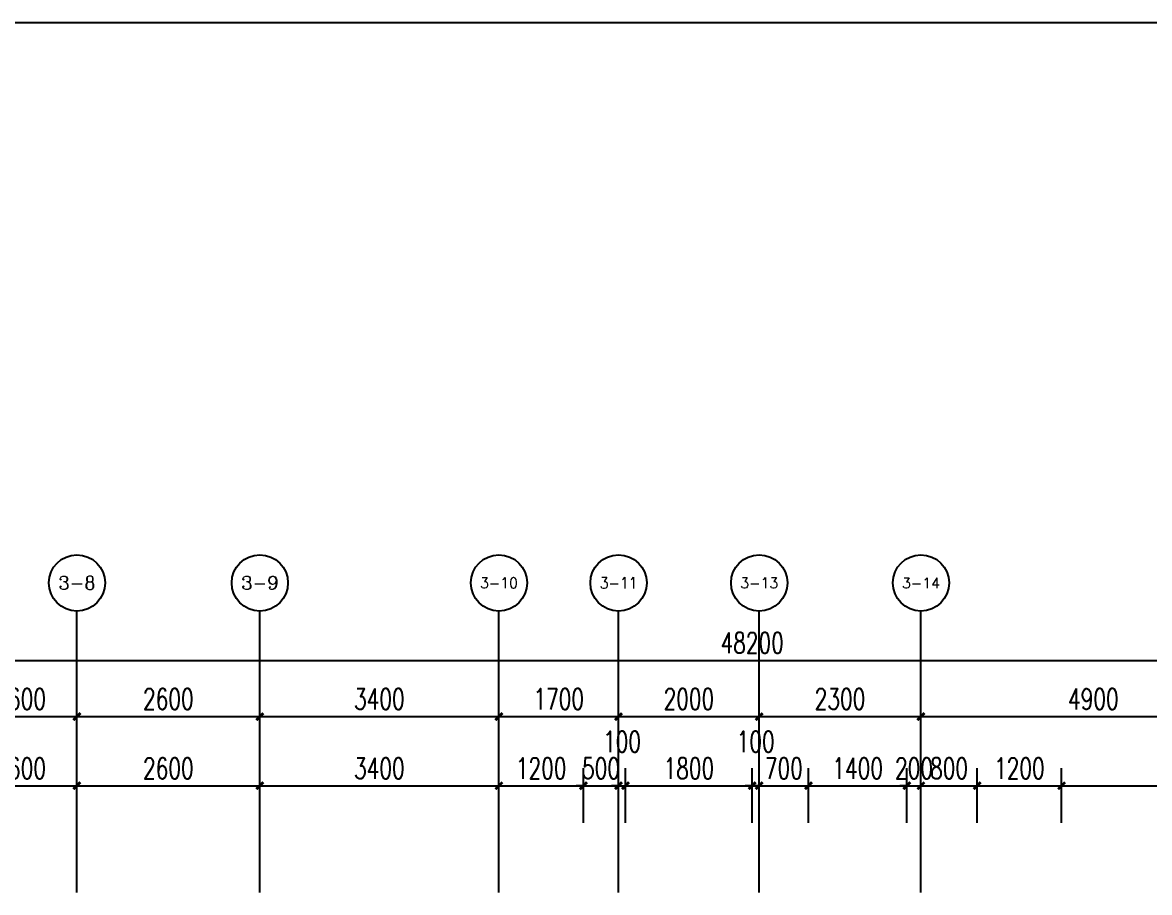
# Model space of a CAD drawing. Extents: x -129588 to 17450, y 1144 to 109436.
# Drawn here: x -30488 to -14465, y 97069 to 109436 of the extents above; entities that cross this region are included whole.
import ezdxf
from ezdxf.enums import TextEntityAlignment as Align

# ---------------------------------------------------------------- set-up
doc = ezdxf.new("R2010")
doc.units = 0
doc.header["$LTSCALE"] = 1000
doc.header["$MEASUREMENT"] = 0
for name, color, linetype in [('A-第三道尺寸线', 105, 'Continuous'), ('AXIS', 3, 'Continuous'), ('AXIS_TEXT', 7, 'Continuous')]:
    doc.layers.add(name, color=color, linetype=linetype)
doc.styles.add('_TCH_AXIS', font='COMPLEX', dxfattribs={"bigfont": 'GBCBIG'})
doc.styles.add('_TCH_DIM_T3', font='SIMPLEX.shx', dxfattribs={"width": 0.705882, "bigfont": 'GBCBIG.shx'})
doc.styles.add('COMPLEX', font='COMPLEX')
doc.dimstyles.new('_TCH_ARCH&&100', dxfattribs={"dimtxt": 297.5, "dimasz": 100, "dimexe": 250, "dimexo": 300, "dimgap": 100, "dimtad": 1, "dimdec": 0, "dimzin": 0, "dimdsep": 46, "dimtxsty": '_TCH_DIM_T3', "dimblk": 'ARCHTICK', "dimcen": 0.09, "dimclrt": 7, "dimazin": 2, "dimtfac": 1, "dimtdec": 0, "dimtix": 1, "dimtmove": 2, "dimatfit": 3, "dimfxl": 0, "dimtolj": 1, "dimtzin": 0, "dimarcsym": 0})

# ---------------------------------------------------------------- blocks, each defined once
blk = doc.blocks.new('_ArchTick')
at = {"color": 0, "linetype": 'ByBlock', "const_width": 0.4}
blk.add_lwpolyline([(-0.5, -0.5), (0.5, 0.5)], dxfattribs=at)
blk = doc.blocks.new('*D809')
at = {"layer": 'A-第三道尺寸线', "color": 0, "lineweight": -2, "transparency": 16777216}
for p, q in [((-31314, 98059), (-31314, 98837)), ((-29714, 98059), (-29714, 98837)), ((-31314, 98587), (-29714, 98587))]:
    blk.add_line(p, q, dxfattribs=at)
at = {"layer": 'Defpoints', "color": 0, "transparency": 16777216}
for p in [(-29714, 98587), (-31314, 97759), (-29714, 97759)]:
    blk.add_point(p, dxfattribs=at)
at = {"layer": 'A-第三道尺寸线', "color": 0, "lineweight": -2, "transparency": 16777216, "xscale": 100, "yscale": 100, "zscale": 100, "rotation": 180}
blk.add_blockref('_ArchTick', (-31314, 98587), dxfattribs=at)
at = {"layer": 'A-第三道尺寸线', "color": 0, "lineweight": -2, "transparency": 16777216, "xscale": 100, "yscale": 100, "zscale": 100}
blk.add_blockref('_ArchTick', (-29714, 98587), dxfattribs=at)
at = {"layer": 'A-第三道尺寸线', "color": 7, "transparency": 16777216, "insert": (-30514, 98835), "char_height": 297.5, "attachment_point": 5, "style": '_TCH_DIM_T3'}
blk.add_mtext('\\A1;1600', dxfattribs=at)
blk = doc.blocks.new('*D810')
at = {"layer": 'A-第三道尺寸线', "color": 0, "lineweight": -2, "transparency": 16777216}
for p, q in [((-29714, 98059), (-29714, 98837)), ((-27114, 98059), (-27114, 98837)), ((-29714, 98587), (-27114, 98587))]:
    blk.add_line(p, q, dxfattribs=at)
at = {"layer": 'Defpoints', "color": 0, "transparency": 16777216}
for p in [(-27114, 98587), (-29714, 97759), (-27114, 97759)]:
    blk.add_point(p, dxfattribs=at)
at = {"layer": 'A-第三道尺寸线', "color": 0, "lineweight": -2, "transparency": 16777216, "xscale": 100, "yscale": 100, "zscale": 100, "rotation": 180}
blk.add_blockref('_ArchTick', (-29714, 98587), dxfattribs=at)
at = {"layer": 'A-第三道尺寸线', "color": 0, "lineweight": -2, "transparency": 16777216, "xscale": 100, "yscale": 100, "zscale": 100}
blk.add_blockref('_ArchTick', (-27114, 98587), dxfattribs=at)
at = {"layer": 'A-第三道尺寸线', "color": 7, "transparency": 16777216, "insert": (-28414, 98835), "char_height": 297.5, "attachment_point": 5, "style": '_TCH_DIM_T3'}
blk.add_mtext('\\A1;2600', dxfattribs=at)
blk = doc.blocks.new('*D811')
at = {"layer": 'A-第三道尺寸线', "color": 0, "lineweight": -2, "transparency": 16777216}
for p, q in [((-27114, 98059), (-27114, 98837)), ((-23714, 98059), (-23714, 98837)), ((-27114, 98587), (-23714, 98587))]:
    blk.add_line(p, q, dxfattribs=at)
at = {"layer": 'Defpoints', "color": 0, "transparency": 16777216}
for p in [(-23714, 98587), (-27114, 97759), (-23714, 97759)]:
    blk.add_point(p, dxfattribs=at)
at = {"layer": 'A-第三道尺寸线', "color": 0, "lineweight": -2, "transparency": 16777216, "xscale": 100, "yscale": 100, "zscale": 100, "rotation": 180}
blk.add_blockref('_ArchTick', (-27114, 98587), dxfattribs=at)
at = {"layer": 'A-第三道尺寸线', "color": 0, "lineweight": -2, "transparency": 16777216, "xscale": 100, "yscale": 100, "zscale": 100}
blk.add_blockref('_ArchTick', (-23714, 98587), dxfattribs=at)
at = {"layer": 'A-第三道尺寸线', "color": 7, "transparency": 16777216, "insert": (-25414, 98835), "char_height": 297.5, "attachment_point": 5, "style": '_TCH_DIM_T3'}
blk.add_mtext('\\A1;3400', dxfattribs=at)
blk = doc.blocks.new('*D812')
at = {"layer": 'A-第三道尺寸线', "color": 0, "lineweight": -2, "transparency": 16777216}
for p, q in [((-23714, 98059), (-23714, 98837)), ((-22514, 98059), (-22514, 98837)), ((-23714, 98587), (-22514, 98587))]:
    blk.add_line(p, q, dxfattribs=at)
at = {"layer": 'Defpoints', "color": 0, "transparency": 16777216}
for p in [(-22514, 98587), (-23714, 97759), (-22514, 97759)]:
    blk.add_point(p, dxfattribs=at)
at = {"layer": 'A-第三道尺寸线', "color": 0, "lineweight": -2, "transparency": 16777216, "xscale": 100, "yscale": 100, "zscale": 100, "rotation": 180}
blk.add_blockref('_ArchTick', (-23714, 98587), dxfattribs=at)
at = {"layer": 'A-第三道尺寸线', "color": 0, "lineweight": -2, "transparency": 16777216, "xscale": 100, "yscale": 100, "zscale": 100}
blk.add_blockref('_ArchTick', (-22514, 98587), dxfattribs=at)
at = {"layer": 'A-第三道尺寸线', "color": 7, "transparency": 16777216, "insert": (-23114, 98835), "char_height": 297.5, "attachment_point": 5, "style": '_TCH_DIM_T3'}
blk.add_mtext('\\A1;1200', dxfattribs=at)
blk = doc.blocks.new('*D813')
at = {"layer": 'A-第三道尺寸线', "color": 0, "lineweight": -2, "transparency": 16777216}
for p, q in [((-22514, 98059), (-22514, 98837)), ((-22014, 98059), (-22014, 98837)), ((-22514, 98587), (-22614, 98587)), ((-22514, 98587), (-22014, 98587)), ((-22014, 98587), (-21914, 98587))]:
    blk.add_line(p, q, dxfattribs=at)
at = {"layer": 'Defpoints', "color": 0, "transparency": 16777216}
for p in [(-22014, 98587), (-22514, 97759), (-22014, 97759)]:
    blk.add_point(p, dxfattribs=at)
at = {"layer": 'A-第三道尺寸线', "color": 0, "lineweight": -2, "transparency": 16777216, "xscale": 100, "yscale": 100, "zscale": 100}
blk.add_blockref('_ArchTick', (-22514, 98587), dxfattribs=at)
at = {"layer": 'A-第三道尺寸线', "color": 0, "lineweight": -2, "transparency": 16777216, "xscale": 100, "yscale": 100, "zscale": 100, "rotation": 180}
blk.add_blockref('_ArchTick', (-22014, 98587), dxfattribs=at)
at = {"layer": 'A-第三道尺寸线', "color": 7, "transparency": 16777216, "insert": (-22264, 98835), "char_height": 297.5, "attachment_point": 5, "style": '_TCH_DIM_T3'}
blk.add_mtext('\\A1;500', dxfattribs=at)
blk = doc.blocks.new('*D814')
at = {"layer": 'A-第三道尺寸线', "color": 0, "lineweight": -2, "transparency": 16777216}
for p, q in [((-22014, 98059), (-22014, 98837)), ((-21914, 98059), (-21914, 98837)), ((-22014, 98587), (-22114, 98587)), ((-22014, 98587), (-21914, 98587)), ((-21914, 98587), (-21814, 98587))]:
    blk.add_line(p, q, dxfattribs=at)
at = {"layer": 'Defpoints', "color": 0, "transparency": 16777216}
for p in [(-21914, 98587), (-22014, 97759), (-21914, 97759)]:
    blk.add_point(p, dxfattribs=at)
at = {"layer": 'A-第三道尺寸线', "color": 0, "lineweight": -2, "transparency": 16777216, "xscale": 100, "yscale": 100, "zscale": 100}
blk.add_blockref('_ArchTick', (-22014, 98587), dxfattribs=at)
at = {"layer": 'A-第三道尺寸线', "color": 0, "lineweight": -2, "transparency": 16777216, "xscale": 100, "yscale": 100, "zscale": 100, "rotation": 180}
blk.add_blockref('_ArchTick', (-21914, 98587), dxfattribs=at)
at = {"layer": 'A-第三道尺寸线', "color": 7, "transparency": 16777216, "insert": (-21964, 99212), "char_height": 297.5, "attachment_point": 5, "style": '_TCH_DIM_T3'}
blk.add_mtext('\\A1;100', dxfattribs=at)
blk = doc.blocks.new('*D815')
at = {"layer": 'A-第三道尺寸线', "color": 0, "lineweight": -2, "transparency": 16777216}
for p, q in [((-21914, 98059), (-21914, 98837)), ((-20114, 98059), (-20114, 98837)), ((-21914, 98587), (-20114, 98587))]:
    blk.add_line(p, q, dxfattribs=at)
at = {"layer": 'Defpoints', "color": 0, "transparency": 16777216}
for p in [(-20114, 98587), (-21914, 97759), (-20114, 97759)]:
    blk.add_point(p, dxfattribs=at)
at = {"layer": 'A-第三道尺寸线', "color": 0, "lineweight": -2, "transparency": 16777216, "xscale": 100, "yscale": 100, "zscale": 100, "rotation": 180}
blk.add_blockref('_ArchTick', (-21914, 98587), dxfattribs=at)
at = {"layer": 'A-第三道尺寸线', "color": 0, "lineweight": -2, "transparency": 16777216, "xscale": 100, "yscale": 100, "zscale": 100}
blk.add_blockref('_ArchTick', (-20114, 98587), dxfattribs=at)
at = {"layer": 'A-第三道尺寸线', "color": 7, "transparency": 16777216, "insert": (-21014, 98835), "char_height": 297.5, "attachment_point": 5, "style": '_TCH_DIM_T3'}
blk.add_mtext('\\A1;1800', dxfattribs=at)
blk = doc.blocks.new('*D816')
at = {"layer": 'A-第三道尺寸线', "color": 0, "lineweight": -2, "transparency": 16777216}
for p, q in [((-20114, 98059), (-20114, 98837)), ((-20014, 98059), (-20014, 98837)), ((-20114, 98587), (-20214, 98587)), ((-20114, 98587), (-20014, 98587)), ((-20014, 98587), (-19914, 98587))]:
    blk.add_line(p, q, dxfattribs=at)
at = {"layer": 'Defpoints', "color": 0, "transparency": 16777216}
for p in [(-20014, 98587), (-20114, 97759), (-20014, 97759)]:
    blk.add_point(p, dxfattribs=at)
at = {"layer": 'A-第三道尺寸线', "color": 0, "lineweight": -2, "transparency": 16777216, "xscale": 100, "yscale": 100, "zscale": 100}
blk.add_blockref('_ArchTick', (-20114, 98587), dxfattribs=at)
at = {"layer": 'A-第三道尺寸线', "color": 0, "lineweight": -2, "transparency": 16777216, "xscale": 100, "yscale": 100, "zscale": 100, "rotation": 180}
blk.add_blockref('_ArchTick', (-20014, 98587), dxfattribs=at)
at = {"layer": 'A-第三道尺寸线', "color": 7, "transparency": 16777216, "insert": (-20064, 99212), "char_height": 297.5, "attachment_point": 5, "style": '_TCH_DIM_T3'}
blk.add_mtext('\\A1;100', dxfattribs=at)
blk = doc.blocks.new('*D817')
at = {"layer": 'A-第三道尺寸线', "color": 0, "lineweight": -2, "transparency": 16777216}
for p, q in [((-20014, 98059), (-20014, 98837)), ((-19314, 98059), (-19314, 98837)), ((-20014, 98587), (-20114, 98587)), ((-20014, 98587), (-19314, 98587)), ((-19314, 98587), (-19214, 98587))]:
    blk.add_line(p, q, dxfattribs=at)
at = {"layer": 'Defpoints', "color": 0, "transparency": 16777216}
for p in [(-19314, 98587), (-20014, 97759), (-19314, 97759)]:
    blk.add_point(p, dxfattribs=at)
at = {"layer": 'A-第三道尺寸线', "color": 0, "lineweight": -2, "transparency": 16777216, "xscale": 100, "yscale": 100, "zscale": 100}
blk.add_blockref('_ArchTick', (-20014, 98587), dxfattribs=at)
at = {"layer": 'A-第三道尺寸线', "color": 0, "lineweight": -2, "transparency": 16777216, "xscale": 100, "yscale": 100, "zscale": 100, "rotation": 180}
blk.add_blockref('_ArchTick', (-19314, 98587), dxfattribs=at)
at = {"layer": 'A-第三道尺寸线', "color": 7, "transparency": 16777216, "insert": (-19664, 98835), "char_height": 297.5, "attachment_point": 5, "style": '_TCH_DIM_T3'}
blk.add_mtext('\\A1;700', dxfattribs=at)
blk = doc.blocks.new('*D818')
at = {"layer": 'A-第三道尺寸线', "color": 0, "lineweight": -2, "transparency": 16777216}
for p, q in [((-19314, 98059), (-19314, 98837)), ((-17914, 98059), (-17914, 98837)), ((-19314, 98587), (-17914, 98587))]:
    blk.add_line(p, q, dxfattribs=at)
at = {"layer": 'Defpoints', "color": 0, "transparency": 16777216}
for p in [(-17914, 98587), (-19314, 97759), (-17914, 97759)]:
    blk.add_point(p, dxfattribs=at)
at = {"layer": 'A-第三道尺寸线', "color": 0, "lineweight": -2, "transparency": 16777216, "xscale": 100, "yscale": 100, "zscale": 100, "rotation": 180}
blk.add_blockref('_ArchTick', (-19314, 98587), dxfattribs=at)
at = {"layer": 'A-第三道尺寸线', "color": 0, "lineweight": -2, "transparency": 16777216, "xscale": 100, "yscale": 100, "zscale": 100}
blk.add_blockref('_ArchTick', (-17914, 98587), dxfattribs=at)
at = {"layer": 'A-第三道尺寸线', "color": 7, "transparency": 16777216, "insert": (-18614, 98835), "char_height": 297.5, "attachment_point": 5, "style": '_TCH_DIM_T3'}
blk.add_mtext('\\A1;1400', dxfattribs=at)
blk = doc.blocks.new('*D819')
at = {"layer": 'A-第三道尺寸线', "color": 0, "lineweight": -2, "transparency": 16777216}
for p, q in [((-17914, 98059), (-17914, 98837)), ((-17714, 98059), (-17714, 98837)), ((-17914, 98587), (-18014, 98587)), ((-17914, 98587), (-17714, 98587)), ((-17714, 98587), (-17614, 98587))]:
    blk.add_line(p, q, dxfattribs=at)
at = {"layer": 'Defpoints', "color": 0, "transparency": 16777216}
for p in [(-17714, 98587), (-17914, 97759), (-17714, 97759)]:
    blk.add_point(p, dxfattribs=at)
at = {"layer": 'A-第三道尺寸线', "color": 0, "lineweight": -2, "transparency": 16777216, "xscale": 100, "yscale": 100, "zscale": 100}
blk.add_blockref('_ArchTick', (-17914, 98587), dxfattribs=at)
at = {"layer": 'A-第三道尺寸线', "color": 0, "lineweight": -2, "transparency": 16777216, "xscale": 100, "yscale": 100, "zscale": 100, "rotation": 180}
blk.add_blockref('_ArchTick', (-17714, 98587), dxfattribs=at)
at = {"layer": 'A-第三道尺寸线', "color": 7, "transparency": 16777216, "insert": (-17814, 98835), "char_height": 297.5, "attachment_point": 5, "style": '_TCH_DIM_T3'}
blk.add_mtext('\\A1;200', dxfattribs=at)
blk = doc.blocks.new('*D820')
at = {"layer": 'A-第三道尺寸线', "color": 0, "lineweight": -2, "transparency": 16777216}
for p, q in [((-17714, 98059), (-17714, 98837)), ((-16914, 98059), (-16914, 98837)), ((-17714, 98587), (-16914, 98587))]:
    blk.add_line(p, q, dxfattribs=at)
at = {"layer": 'Defpoints', "color": 0, "transparency": 16777216}
for p in [(-16914, 98587), (-17714, 97759), (-16914, 97759)]:
    blk.add_point(p, dxfattribs=at)
at = {"layer": 'A-第三道尺寸线', "color": 0, "lineweight": -2, "transparency": 16777216, "xscale": 100, "yscale": 100, "zscale": 100, "rotation": 180}
blk.add_blockref('_ArchTick', (-17714, 98587), dxfattribs=at)
at = {"layer": 'A-第三道尺寸线', "color": 0, "lineweight": -2, "transparency": 16777216, "xscale": 100, "yscale": 100, "zscale": 100}
blk.add_blockref('_ArchTick', (-16914, 98587), dxfattribs=at)
at = {"layer": 'A-第三道尺寸线', "color": 7, "transparency": 16777216, "insert": (-17314, 98835), "char_height": 297.5, "attachment_point": 5, "style": '_TCH_DIM_T3'}
blk.add_mtext('\\A1;800', dxfattribs=at)
blk = doc.blocks.new('*D821')
at = {"layer": 'A-第三道尺寸线', "color": 0, "lineweight": -2, "transparency": 16777216}
for p, q in [((-16914, 98059), (-16914, 98837)), ((-15714, 98059), (-15714, 98837)), ((-16914, 98587), (-15714, 98587))]:
    blk.add_line(p, q, dxfattribs=at)
at = {"layer": 'Defpoints', "color": 0, "transparency": 16777216}
for p in [(-15714, 98587), (-16914, 97759), (-15714, 97759)]:
    blk.add_point(p, dxfattribs=at)
at = {"layer": 'A-第三道尺寸线', "color": 0, "lineweight": -2, "transparency": 16777216, "xscale": 100, "yscale": 100, "zscale": 100, "rotation": 180}
blk.add_blockref('_ArchTick', (-16914, 98587), dxfattribs=at)
at = {"layer": 'A-第三道尺寸线', "color": 0, "lineweight": -2, "transparency": 16777216, "xscale": 100, "yscale": 100, "zscale": 100}
blk.add_blockref('_ArchTick', (-15714, 98587), dxfattribs=at)
at = {"layer": 'A-第三道尺寸线', "color": 7, "transparency": 16777216, "insert": (-16314, 98835), "char_height": 297.5, "attachment_point": 5, "style": '_TCH_DIM_T3'}
blk.add_mtext('\\A1;1200', dxfattribs=at)
blk = doc.blocks.new('*D822')
at = {"layer": 'A-第三道尺寸线', "color": 0, "lineweight": -2, "transparency": 16777216}
for p, q in [((-15714, 98059), (-15714, 98837)), ((-9714, 98059), (-9714, 98837)), ((-15714, 98587), (-9714, 98587))]:
    blk.add_line(p, q, dxfattribs=at)
at = {"layer": 'Defpoints', "color": 0, "transparency": 16777216}
for p in [(-9714, 98587), (-15714, 97759), (-9714, 97759)]:
    blk.add_point(p, dxfattribs=at)
at = {"layer": 'A-第三道尺寸线', "color": 0, "lineweight": -2, "transparency": 16777216, "xscale": 100, "yscale": 100, "zscale": 100, "rotation": 180}
blk.add_blockref('_ArchTick', (-15714, 98587), dxfattribs=at)
at = {"layer": 'A-第三道尺寸线', "color": 0, "lineweight": -2, "transparency": 16777216, "xscale": 100, "yscale": 100, "zscale": 100}
blk.add_blockref('_ArchTick', (-9714, 98587), dxfattribs=at)
at = {"layer": 'A-第三道尺寸线', "color": 7, "transparency": 16777216, "insert": (-12714, 98835), "char_height": 297.5, "attachment_point": 5, "style": '_TCH_DIM_T3'}
blk.add_mtext('\\A1;6000', dxfattribs=at)
blk = doc.blocks.new('*D881')
at = {"layer": 'AXIS', "color": 0, "lineweight": -2, "transparency": 16777216}
for p, q in [((-31314, 97369), (-31314, 99819)), ((-29714, 97369), (-29714, 99819)), ((-31314, 99569), (-29714, 99569))]:
    blk.add_line(p, q, dxfattribs=at)
at = {"layer": 'Defpoints', "color": 0, "transparency": 16777216}
for p in [(-29714, 99569), (-31314, 97069), (-29714, 97069)]:
    blk.add_point(p, dxfattribs=at)
at = {"layer": 'AXIS', "color": 0, "lineweight": -2, "transparency": 16777216, "xscale": 100, "yscale": 100, "zscale": 100, "rotation": 180}
blk.add_blockref('_ArchTick', (-31314, 99569), dxfattribs=at)
at = {"layer": 'AXIS', "color": 0, "lineweight": -2, "transparency": 16777216, "xscale": 100, "yscale": 100, "zscale": 100}
blk.add_blockref('_ArchTick', (-29714, 99569), dxfattribs=at)
at = {"layer": 'AXIS', "color": 7, "transparency": 16777216, "insert": (-30514, 99818), "char_height": 297.5, "attachment_point": 5, "style": '_TCH_DIM_T3'}
blk.add_mtext('\\A1;1600', dxfattribs=at)
blk = doc.blocks.new('*D882')
at = {"layer": 'AXIS', "color": 0, "lineweight": -2, "transparency": 16777216}
for p, q in [((-29714, 97369), (-29714, 99819)), ((-27114, 97369), (-27114, 99819)), ((-29714, 99569), (-27114, 99569))]:
    blk.add_line(p, q, dxfattribs=at)
at = {"layer": 'Defpoints', "color": 0, "transparency": 16777216}
for p in [(-27114, 99569), (-29714, 97069), (-27114, 97069)]:
    blk.add_point(p, dxfattribs=at)
at = {"layer": 'AXIS', "color": 0, "lineweight": -2, "transparency": 16777216, "xscale": 100, "yscale": 100, "zscale": 100, "rotation": 180}
blk.add_blockref('_ArchTick', (-29714, 99569), dxfattribs=at)
at = {"layer": 'AXIS', "color": 0, "lineweight": -2, "transparency": 16777216, "xscale": 100, "yscale": 100, "zscale": 100}
blk.add_blockref('_ArchTick', (-27114, 99569), dxfattribs=at)
at = {"layer": 'AXIS', "color": 7, "transparency": 16777216, "insert": (-28414, 99818), "char_height": 297.5, "attachment_point": 5, "style": '_TCH_DIM_T3'}
blk.add_mtext('\\A1;2600', dxfattribs=at)
blk = doc.blocks.new('*D883')
at = {"layer": 'AXIS', "color": 0, "lineweight": -2, "transparency": 16777216}
for p, q in [((-27114, 97369), (-27114, 99819)), ((-23714, 97369), (-23714, 99819)), ((-27114, 99569), (-23714, 99569))]:
    blk.add_line(p, q, dxfattribs=at)
at = {"layer": 'Defpoints', "color": 0, "transparency": 16777216}
for p in [(-23714, 99569), (-27114, 97069), (-23714, 97069)]:
    blk.add_point(p, dxfattribs=at)
at = {"layer": 'AXIS', "color": 0, "lineweight": -2, "transparency": 16777216, "xscale": 100, "yscale": 100, "zscale": 100, "rotation": 180}
blk.add_blockref('_ArchTick', (-27114, 99569), dxfattribs=at)
at = {"layer": 'AXIS', "color": 0, "lineweight": -2, "transparency": 16777216, "xscale": 100, "yscale": 100, "zscale": 100}
blk.add_blockref('_ArchTick', (-23714, 99569), dxfattribs=at)
at = {"layer": 'AXIS', "color": 7, "transparency": 16777216, "insert": (-25414, 99818), "char_height": 297.5, "attachment_point": 5, "style": '_TCH_DIM_T3'}
blk.add_mtext('\\A1;3400', dxfattribs=at)
blk = doc.blocks.new('*D884')
at = {"layer": 'AXIS', "color": 0, "lineweight": -2, "transparency": 16777216}
for p, q in [((-23714, 97369), (-23714, 99819)), ((-22014, 97369), (-22014, 99819)), ((-23714, 99569), (-22014, 99569))]:
    blk.add_line(p, q, dxfattribs=at)
at = {"layer": 'Defpoints', "color": 0, "transparency": 16777216}
for p in [(-22014, 99569), (-23714, 97069), (-22014, 97069)]:
    blk.add_point(p, dxfattribs=at)
at = {"layer": 'AXIS', "color": 0, "lineweight": -2, "transparency": 16777216, "xscale": 100, "yscale": 100, "zscale": 100, "rotation": 180}
blk.add_blockref('_ArchTick', (-23714, 99569), dxfattribs=at)
at = {"layer": 'AXIS', "color": 0, "lineweight": -2, "transparency": 16777216, "xscale": 100, "yscale": 100, "zscale": 100}
blk.add_blockref('_ArchTick', (-22014, 99569), dxfattribs=at)
at = {"layer": 'AXIS', "color": 7, "transparency": 16777216, "insert": (-22864, 99818), "char_height": 297.5, "attachment_point": 5, "style": '_TCH_DIM_T3'}
blk.add_mtext('\\A1;1700', dxfattribs=at)
blk = doc.blocks.new('*D885')
at = {"layer": 'AXIS', "color": 0, "lineweight": -2, "transparency": 16777216}
for p, q in [((-22014, 97369), (-22014, 99819)), ((-20014, 97369), (-20014, 99819)), ((-22014, 99569), (-20014, 99569))]:
    blk.add_line(p, q, dxfattribs=at)
at = {"layer": 'Defpoints', "color": 0, "transparency": 16777216}
for p in [(-20014, 99569), (-22014, 97069), (-20014, 97069)]:
    blk.add_point(p, dxfattribs=at)
at = {"layer": 'AXIS', "color": 0, "lineweight": -2, "transparency": 16777216, "xscale": 100, "yscale": 100, "zscale": 100, "rotation": 180}
blk.add_blockref('_ArchTick', (-22014, 99569), dxfattribs=at)
at = {"layer": 'AXIS', "color": 0, "lineweight": -2, "transparency": 16777216, "xscale": 100, "yscale": 100, "zscale": 100}
blk.add_blockref('_ArchTick', (-20014, 99569), dxfattribs=at)
at = {"layer": 'AXIS', "color": 7, "transparency": 16777216, "insert": (-21014, 99818), "char_height": 297.5, "attachment_point": 5, "style": '_TCH_DIM_T3'}
blk.add_mtext('\\A1;2000', dxfattribs=at)
blk = doc.blocks.new('*D886')
at = {"layer": 'AXIS', "color": 0, "lineweight": -2, "transparency": 16777216}
for p, q in [((-20014, 97369), (-20014, 99819)), ((-17714, 97369), (-17714, 99819)), ((-20014, 99569), (-17714, 99569))]:
    blk.add_line(p, q, dxfattribs=at)
at = {"layer": 'Defpoints', "color": 0, "transparency": 16777216}
for p in [(-17714, 99569), (-20014, 97069), (-17714, 97069)]:
    blk.add_point(p, dxfattribs=at)
at = {"layer": 'AXIS', "color": 0, "lineweight": -2, "transparency": 16777216, "xscale": 100, "yscale": 100, "zscale": 100, "rotation": 180}
blk.add_blockref('_ArchTick', (-20014, 99569), dxfattribs=at)
at = {"layer": 'AXIS', "color": 0, "lineweight": -2, "transparency": 16777216, "xscale": 100, "yscale": 100, "zscale": 100}
blk.add_blockref('_ArchTick', (-17714, 99569), dxfattribs=at)
at = {"layer": 'AXIS', "color": 7, "transparency": 16777216, "insert": (-18864, 99818), "char_height": 297.5, "attachment_point": 5, "style": '_TCH_DIM_T3'}
blk.add_mtext('\\A1;2300', dxfattribs=at)
blk = doc.blocks.new('*D887')
at = {"layer": 'AXIS', "color": 0, "lineweight": -2, "transparency": 16777216}
for p, q in [((-17714, 97369), (-17714, 99819)), ((-12814, 97369), (-12814, 99819)), ((-17714, 99569), (-12814, 99569))]:
    blk.add_line(p, q, dxfattribs=at)
at = {"layer": 'Defpoints', "color": 0, "transparency": 16777216}
for p in [(-12814, 99569), (-17714, 97069), (-12814, 97069)]:
    blk.add_point(p, dxfattribs=at)
at = {"layer": 'AXIS', "color": 0, "lineweight": -2, "transparency": 16777216, "xscale": 100, "yscale": 100, "zscale": 100, "rotation": 180}
blk.add_blockref('_ArchTick', (-17714, 99569), dxfattribs=at)
at = {"layer": 'AXIS', "color": 0, "lineweight": -2, "transparency": 16777216, "xscale": 100, "yscale": 100, "zscale": 100}
blk.add_blockref('_ArchTick', (-12814, 99569), dxfattribs=at)
at = {"layer": 'AXIS', "color": 7, "transparency": 16777216, "insert": (-15264, 99818), "char_height": 297.5, "attachment_point": 5, "style": '_TCH_DIM_T3'}
blk.add_mtext('\\A1;4900', dxfattribs=at)
blk = doc.blocks.new('*D894')
at = {"layer": 'AXIS', "color": 0, "lineweight": -2, "transparency": 16777216}
for p, q in [((-44214, 99137), (-44214, 100619)), ((3986, 99137), (3986, 100619)), ((-44214, 100369), (3986, 100369))]:
    blk.add_line(p, q, dxfattribs=at)
at = {"layer": 'Defpoints', "color": 0, "transparency": 16777216}
for p in [(3986, 100369), (-44214, 98837), (3986, 98837)]:
    blk.add_point(p, dxfattribs=at)
at = {"layer": 'AXIS', "color": 0, "lineweight": -2, "transparency": 16777216, "xscale": 100, "yscale": 100, "zscale": 100, "rotation": 180}
blk.add_blockref('_ArchTick', (-44214, 100369), dxfattribs=at)
at = {"layer": 'AXIS', "color": 0, "lineweight": -2, "transparency": 16777216, "xscale": 100, "yscale": 100, "zscale": 100}
blk.add_blockref('_ArchTick', (3986, 100369), dxfattribs=at)
at = {"layer": 'AXIS', "color": 7, "transparency": 16777216, "insert": (-20114, 100618), "char_height": 297.5, "attachment_point": 5, "style": '_TCH_DIM_T3'}
blk.add_mtext('\\A1;48200', dxfattribs=at)
blk = doc.blocks.new('_AXISO')
blk.add_circle((0, 0), 0.5)
at = {"layer": 'AXIS_TEXT', "style": 'COMPLEX', "width": 1.041667}
blk.add_attdef('A', text='', height=0.56, dxfattribs=at).set_placement((-0.25, -0.28), (0.25, -0.28), align=Align.FIT)

msp = doc.modelspace()

# ---------------------------------------------------------------- linework, layer by layer
msp.add_lwpolyline([(-57443, 109435.5), (17450, 109435.5), (17450, 55290), (-57443, 55290)], close=True)
at = {"layer": 'AXIS'}
for p, q in [((-29713.7, 97069.4), (-29713.7, 101069.4)), ((-27113.7, 97069.4), (-27113.7, 101069.4)), ((-23713.7, 97069.4), (-23713.7, 101069.4)), ((-22013.7, 97069.4), (-22013.7, 101069.4)), ((-20013.7, 97069.4), (-20013.7, 101069.4)), ((-17713.7, 97069.4), (-17713.7, 101069.4))]:
    msp.add_line(p, q, dxfattribs=at)

# ---------------------------------------------------------------- block references
ref = msp.add_blockref('_AXISO', (-29713.7, 101469.4), dxfattribs=dict(at, xscale=800, yscale=800, zscale=800))
ref.add_attrib('A', '3-8', dxfattribs={"layer": 'AXIS_TEXT', "height": 187.78, "style": '_TCH_AXIS'}).set_placement((-29977.5, 101375.5), (-29449.9, 101375.5), align=Align.FIT)
ref = msp.add_blockref('_AXISO', (-27113.7, 101469.4), dxfattribs=dict(at, xscale=800, yscale=800, zscale=800))
ref.add_attrib('A', '3-9', dxfattribs={"layer": 'AXIS_TEXT', "height": 187.78, "style": '_TCH_AXIS'}).set_placement((-27377.5, 101375.5), (-26849.9, 101375.5), align=Align.FIT)
ref = msp.add_blockref('_AXISO', (-23713.7, 101469.4), dxfattribs=dict(at, xscale=800, yscale=800, zscale=800))
ref.add_attrib('A', '3-10', dxfattribs={"layer": 'AXIS_TEXT', "height": 152.88, "style": '_TCH_AXIS'}).set_placement((-23983.1, 101392.9), (-23444.4, 101392.9), align=Align.FIT)
ref = msp.add_blockref('_AXISO', (-22013.7, 101469.4), dxfattribs=dict(at, xscale=800, yscale=800, zscale=800))
ref.add_attrib('A', '3-11', dxfattribs={"layer": 'AXIS_TEXT', "height": 163.05, "style": '_TCH_AXIS'}).set_placement((-22281.6, 101387.9), (-21745.8, 101387.9), align=Align.FIT)
ref = msp.add_blockref('_AXISO', (-20013.7, 101469.4), dxfattribs=dict(at, xscale=800, yscale=800, zscale=800))
ref.add_attrib('A', '3-13', dxfattribs={"layer": 'AXIS_TEXT', "height": 152.88, "style": '_TCH_AXIS'}).set_placement((-20283.1, 101392.9), (-19744.4, 101392.9), align=Align.FIT)
ref = msp.add_blockref('_AXISO', (-17713.7, 101469.4), dxfattribs=dict(at, xscale=800, yscale=800, zscale=800))
ref.add_attrib('A', '3-14', dxfattribs={"layer": 'AXIS_TEXT', "height": 149.15, "style": '_TCH_AXIS'}).set_placement((-17983.6, 101394.8), (-17443.8, 101394.8), align=Align.FIT)

# ---------------------------------------------------------------- dimensions: what is measured, and where the dimension line sits
at = {"layer": 'A-第三道尺寸线'}
for base, p1, p2, picture, middle in [((-21913.7, 98586.6), (-22013.7, 97759.4), (-21913.7, 97759.4), '*D814', (-21963.7, 99211.6)), ((-20013.7, 98586.6), (-20113.7, 97759.4), (-20013.7, 97759.4), '*D816', (-20063.7, 99211.6))]:
    dim = msp.add_linear_dim(base=base, p1=p1, p2=p2, angle=0, dimstyle='_TCH_ARCH&&100', dxfattribs=at)
    dim.commit()
    dim.dimension.update_dxf_attribs({"geometry": picture, "text_midpoint": middle, "dimtype": 129})
for p1, p2, picture, middle in [((-31313.7, 97759.4), (-29713.7, 97759.4), '*D809', (-30513.7, 98835.3)), ((-29713.7, 97759.4), (-27113.7, 97759.4), '*D810', (-28413.7, 98835.3)), ((-27113.7, 97759.4), (-23713.7, 97759.4), '*D811', (-25413.7, 98835.3)), ((-23713.7, 97759.4), (-22513.7, 97759.4), '*D812', (-23113.7, 98835.3)), ((-22513.7, 97759.4), (-22013.7, 97759.4), '*D813', (-22263.7, 98835.3)), ((-21913.7, 97759.4), (-20113.7, 97759.4), '*D815', (-21013.7, 98835.3)), ((-20013.7, 97759.4), (-19313.7, 97759.4), '*D817', (-19663.7, 98835.3)), ((-19313.7, 97759.4), (-17913.7, 97759.4), '*D818', (-18613.7, 98835.3)), ((-17913.7, 97759.4), (-17713.7, 97759.4), '*D819', (-17813.7, 98835.3)), ((-17713.7, 97759.4), (-16913.7, 97759.4), '*D820', (-17313.7, 98835.3)), ((-16913.7, 97759.4), (-15713.7, 97759.4), '*D821', (-16313.7, 98835.3)), ((-15713.7, 97759.4), (-9713.7, 97759.4), '*D822', (-12713.7, 98835.3))]:
    dim = msp.add_aligned_dim(p1=p1, p2=p2, distance=827.2, dimstyle='_TCH_ARCH&&100', dxfattribs=at)
    dim.commit()
    dim.dimension.update_dxf_attribs({"geometry": picture, "text_midpoint": middle})
at = {"layer": 'AXIS'}
for p1, p2, distance, picture, middle in [((-44213.7, 98836.6), (3986.3, 98836.6), 1532.8, '*D894', (-20113.7, 100618.1)), ((-31313.7, 97069.4), (-29713.7, 97069.4), 2500, '*D881', (-30513.7, 99818.1)), ((-29713.7, 97069.4), (-27113.7, 97069.4), 2500, '*D882', (-28413.7, 99818.1)), ((-27113.7, 97069.4), (-23713.7, 97069.4), 2500, '*D883', (-25413.7, 99818.1)), ((-23713.7, 97069.4), (-22013.7, 97069.4), 2500, '*D884', (-22863.7, 99818.1)), ((-22013.7, 97069.4), (-20013.7, 97069.4), 2500, '*D885', (-21013.7, 99818.1)), ((-20013.7, 97069.4), (-17713.7, 97069.4), 2500, '*D886', (-18863.7, 99818.1)), ((-17713.7, 97069.4), (-12813.7, 97069.4), 2500, '*D887', (-15263.7, 99818.1))]:
    dim = msp.add_aligned_dim(p1=p1, p2=p2, distance=distance, dimstyle='_TCH_ARCH&&100', dxfattribs=at)
    dim.commit()
    dim.dimension.update_dxf_attribs({"geometry": picture, "text_midpoint": middle})

doc.saveas('drawing.dxf')
